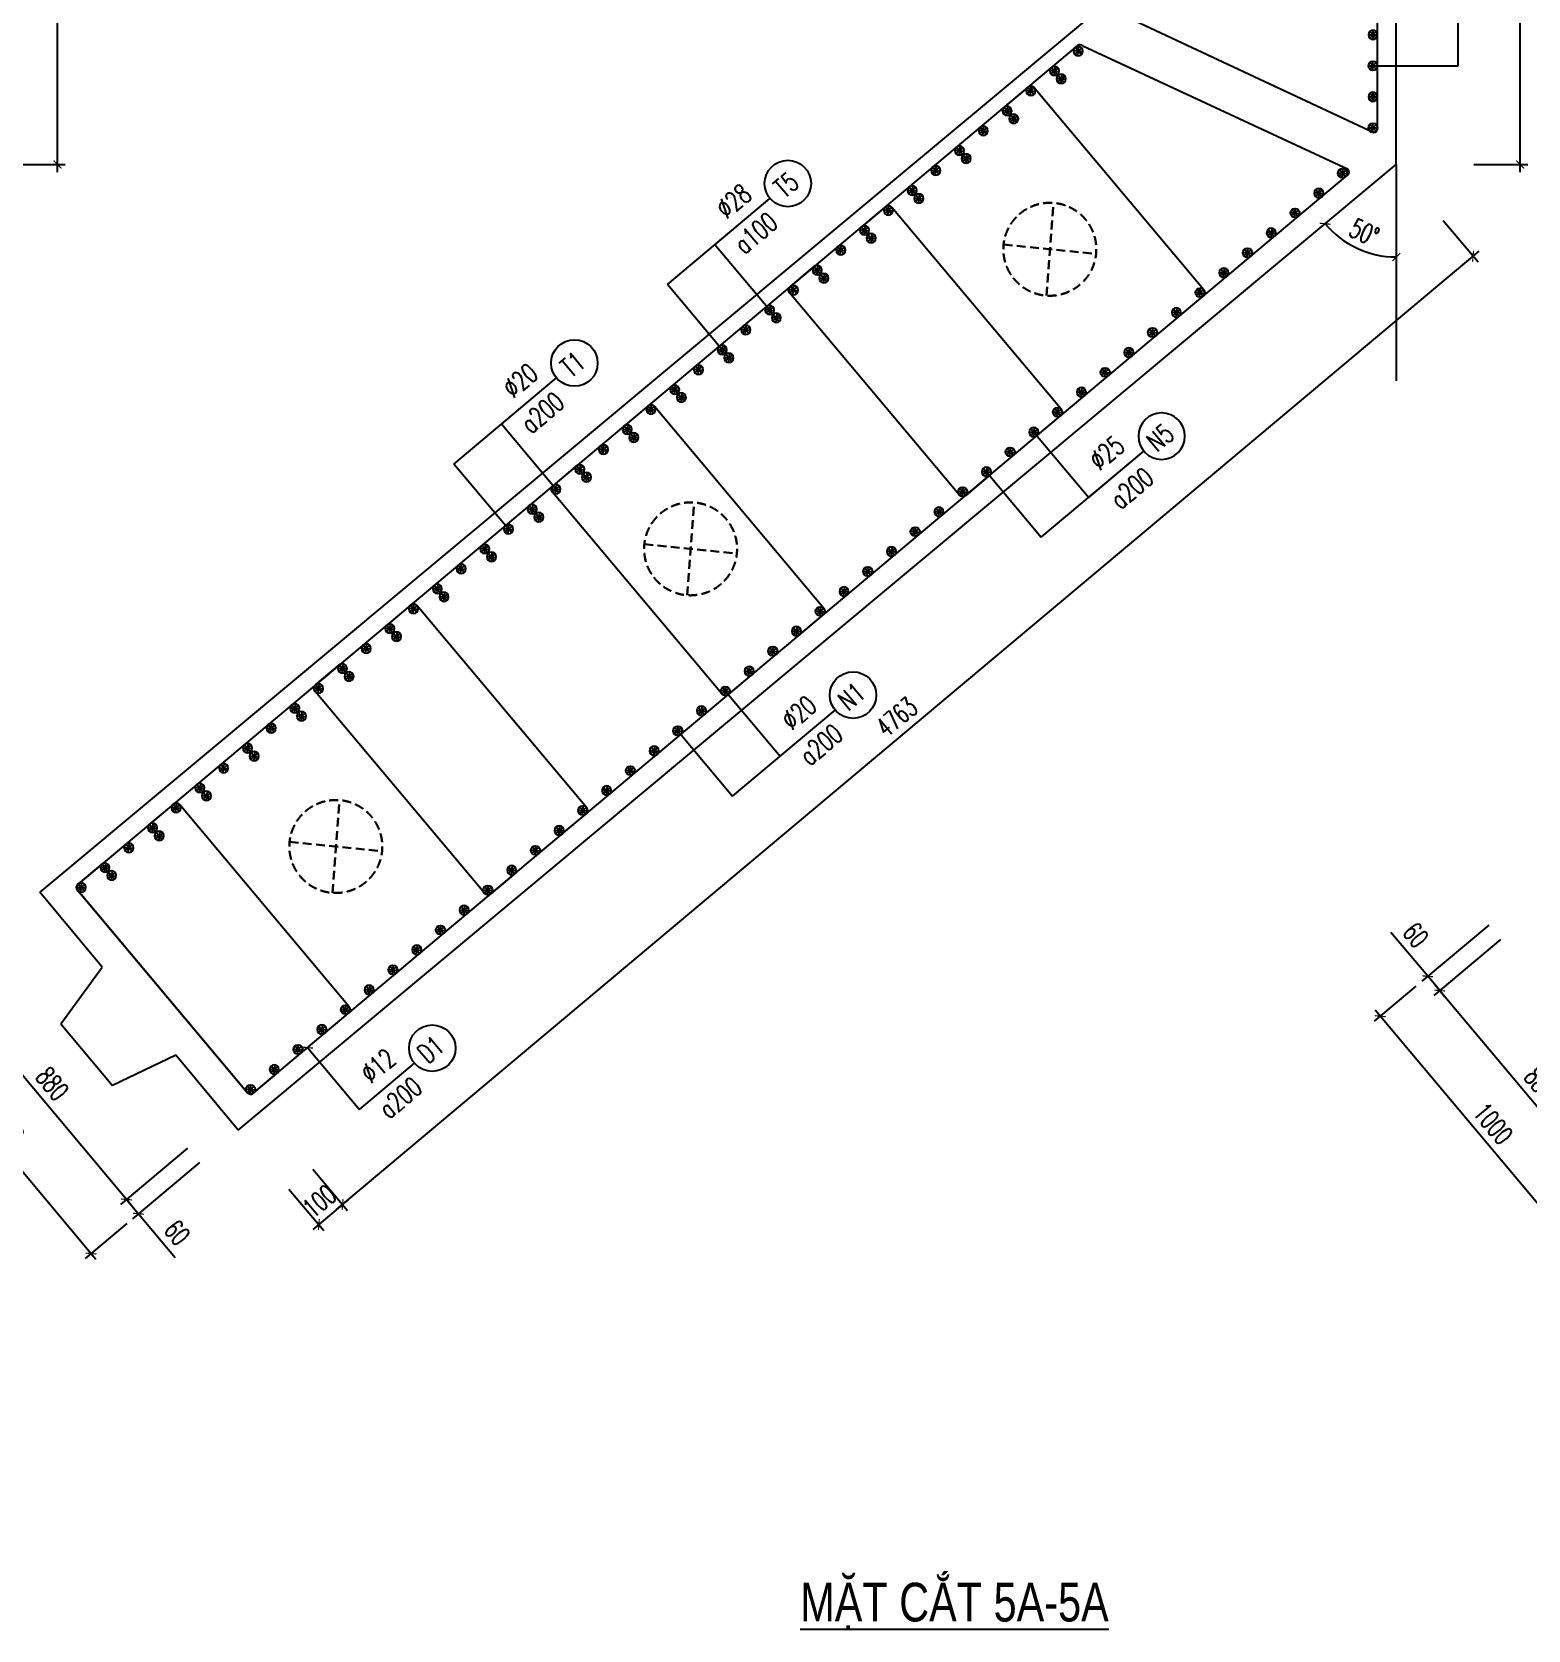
# Model space of a CAD drawing. Header units: millimetres. Extents: x -143483 to 1166745, y -1448440 to -1202244.
# Drawn here: x 840840 to 860152, y -1248586 to -1227956 of the extents above; entities that cross this region are included whole.
import ezdxf
from ezdxf.enums import TextEntityAlignment as Align

# ---------------------------------------------------------------- set-up
doc = ezdxf.new("R2010")
doc.units = ezdxf.units.MM
doc.header["$LTSCALE"] = 30
doc.header["$PDMODE"] = 3
doc.linetypes.add('DASHED', pattern=[19.05, 12.7, -6.35])
doc.layers.get('0').update_dxf_attribs({"lineweight": 9})
doc.layers.get('Defpoints').update_dxf_attribs({"lineweight": 9})
for name, color, linetype in [('ccu11-Cotthep', 9, 'Continuous'), ('ccu11-Dim', 8, 'Continuous'), ('ccu11-Text', 31, 'Continuous'), ('ccu11-Thay', 7, 'Continuous'), ('ccu11-Thep', 4, 'Continuous'), ('ccu11-Thep doc', 4, 'Continuous'), ('ccu11-Thepdai', 6, 'Continuous'), ('Xref_ST_MBDV Cot vach 30.7.2022$0$Xref_ST_MBDV Cot vach 30.7.2022|Xref_ST_MBDV Cot vach 30.7.2022|Xref_ST_MBDV Cot vach 30.7.2022|Xref_ST_MBDV Cot vach 30.7.2022|ccu12-Thay', 7, 'Continuous')]:
    doc.layers.add(name, color=color, linetype=linetype)
doc.layers.add('ccu11-Khuat', color=9, linetype='DASHED', lineweight=30)
doc.layers.add('Vicom_thep doc', color=1, linetype='Continuous', lineweight=35)
doc.styles.add('ccu11-dim', font='vnsimli.shx', dxfattribs={"width": 0.65, "bigfont": 'bigfont.shx'})
doc.styles.add('ccu11-VnAvH-B', font='VHAVANB.TTF')
doc.styles.add('ccu11-vnsimple', font='vnsimple.shx', dxfattribs={"bigfont": 'bigfont.shx'})
doc.styles.add('ccu11_simli', font='vnsimli.shx', dxfattribs={"width": 0.8})
doc.dimstyles.new('ccu11-100', dxfattribs={"dimscale": 100, "dimtxt": 2.5, "dimasz": 1, "dimexe": 1, "dimexo": 2, "dimgap": 1, "dimtad": 1, "dimdec": 0, "dimdsep": 46, "dimtxsty": 'ccu11-dim', "dimblk": 'ARCHTICK', "dimcen": -1, "dimdle": 1, "dimclrd": 256, "dimclre": 256, "dimclrt": 3, "dimadec": 0, "dimazin": 2, "dimtfac": 0.1, "dimtdec": 0, "dimtmove": 0, "dimatfit": 1, "dimldrblk": 'ARCHTICK', "dimfxl": 0, "dimtvp": 0.833333, "dimtolj": 1, "dimtzin": 12, "dimarcsym": 0})
doc.dimstyles.new('ccu11-100x4', dxfattribs={"dimscale": 100, "dimtxt": 2.5, "dimasz": 1, "dimexe": 1, "dimexo": 2, "dimgap": 1, "dimtad": 1, "dimdec": 0, "dimlfac": 0.25, "dimdsep": 46, "dimtxsty": 'ccu11-dim', "dimblk": 'ARCHTICK', "dimcen": -1, "dimdle": 1, "dimclrd": 256, "dimclre": 256, "dimclrt": 3, "dimadec": 0, "dimazin": 2, "dimtfac": 0.1, "dimtdec": 0, "dimtmove": 0, "dimatfit": 1, "dimldrblk": 'ARCHTICK', "dimfxl": 0, "dimtvp": 0.833333, "dimtolj": 1, "dimtzin": 12, "dimarcsym": 0})

# ---------------------------------------------------------------- blocks, each defined once
blk = doc.blocks.new('_ARCHTICK')
at = {"color": 0, "linetype": 'ByBlock', "const_width": 0.15}
blk.add_lwpolyline([(-0.5, -0.5), (0.5, 0.5)], dxfattribs=at)
blk = doc.blocks.new('*D3133')
at = {"layer": 'ccu11-Dim', "linetype": 'ByBlock', "lineweight": -2, "ltscale": 30, "transparency": 16777216}
for p, q in [((841171, -1229767), (841171, -1219634)), ((840571, -1219734), (841271, -1219734)), ((840571, -1229667), (841271, -1229667))]:
    blk.add_line(p, q, dxfattribs=at)
at = {"layer": 'Defpoints', "color": 0, "linetype": 'ByBlock', "ltscale": 30, "transparency": 16777216}
for p in [(840371, -1219734), (841171, -1219734), (840371, -1229667)]:
    blk.add_point(p, dxfattribs=at)
at = {"layer": 'ccu11-Dim', "linetype": 'ByBlock', "lineweight": -2, "ltscale": 30, "transparency": 16777216, "xscale": 100, "yscale": 100, "zscale": 100}
for p, rotation in [((841171, -1219734), 90), ((841171, -1229667), 270)]:
    blk.add_blockref('_ARCHTICK', p, dxfattribs=dict(at, rotation=rotation))
at = {"layer": 'ccu11-Dim', "color": 3, "linetype": 'ByBlock', "ltscale": 30, "transparency": 16777216, "insert": (840946, -1224701), "char_height": 250, "attachment_point": 5, "rotation": 90, "style": 'ccu11-dim'}
blk.add_mtext('\\A1;2483', dxfattribs=at)
blk = doc.blocks.new('MCT')
at = {"ltscale": 0.005}
for p, q in [((-0.49, 0), (0.49, 0)), ((0.35, -0.35), (-0.35, 0.35)), ((-0.35, -0.35), (0.35, 0.35)), ((0, -0.49), (0, 0.49))]:
    blk.add_line(p, q, dxfattribs=at)
blk.add_circle((0, 0), 0.492, dxfattribs=at)
blk = doc.blocks.new('*U1194')
at = {"layer": 'ccu11-Thep doc', "xscale": -121.9200000001001, "yscale": 121.9200000001001, "zscale": 121.92, "rotation": 270}
blk.add_blockref('MCT', (0, 0), dxfattribs=at)
blk = doc.blocks.new('*U1195')
at = {"layer": 'ccu11-Thep doc', "color": 0, "linetype": 'ByBlock', "lineweight": -2, "transparency": 16777216}
for p in [(0, 0), (800, 0), (1600, 0), (2400, 0), (3200, 0), (4000, 0), (4800, 0), (5600, 0), (6400, 0), (7200, 0), (8000, 0), (8800, 0), (9600, 0)]:
    blk.add_blockref('*U1194', p, dxfattribs=at)
blk = doc.blocks.new('*D3147')
at = {"layer": 'ccu11-Dim', "linetype": 'ByBlock', "lineweight": -2, "ltscale": 30, "transparency": 16777216}
for p, q in [((860051, -1229767), (860051, -1219634)), ((859451, -1219734), (860151, -1219734)), ((859451, -1229667), (860151, -1229667))]:
    blk.add_line(p, q, dxfattribs=at)
at = {"layer": 'Defpoints', "color": 0, "linetype": 'ByBlock', "ltscale": 30, "transparency": 16777216}
for p in [(859251, -1219734), (860051, -1219734), (859251, -1229667)]:
    blk.add_point(p, dxfattribs=at)
at = {"layer": 'ccu11-Dim', "linetype": 'ByBlock', "lineweight": -2, "ltscale": 30, "transparency": 16777216, "xscale": 100, "yscale": 100, "zscale": 100}
for p, rotation in [((860051, -1219734), 90), ((860051, -1229667), 270)]:
    blk.add_blockref('_ARCHTICK', p, dxfattribs=dict(at, rotation=rotation))
at = {"layer": 'ccu11-Dim', "color": 3, "linetype": 'ByBlock', "ltscale": 30, "transparency": 16777216, "insert": (859826, -1224701), "char_height": 250, "attachment_point": 5, "rotation": 90, "style": 'ccu11-dim'}
blk.add_mtext('\\A1;2483', dxfattribs=at)
blk = doc.blocks.new('*D3148')
at = {"layer": 'ccu11-Dim', "lineweight": -2, "transparency": 16777216}
blk.add_arc((858451, -1229667), 1194, 219.823, 270, dxfattribs=at)
at = {"layer": 'Defpoints', "color": 0, "transparency": 16777216}
for p in [(858451, -1229667), (858451, -1229667), (857793, -1230663), (858451, -1232461), (843503, -1242132)]:
    blk.add_point(p, dxfattribs=at)
at = {"layer": 'ccu11-Dim', "lineweight": -2, "transparency": 16777216, "xscale": 100, "yscale": 100, "zscale": 100}
for p, rotation in [((857534, -1230432), 129.8229996508564), ((858451, -1230861), 359.9999999999997)]:
    blk.add_blockref('_ARCHTICK', p, dxfattribs=dict(at, rotation=rotation))
at = {"layer": 'ccu11-Dim', "color": 3, "transparency": 16777216, "insert": (858040, -1230544), "char_height": 250, "attachment_point": 5, "rotation": 334.9115, "style": 'ccu11-dim'}
blk.add_mtext('\\A1;50\\M+1818B', dxfattribs=at)
blk = doc.blocks.new('*D3149')
at = {"layer": 'ccu11-Dim', "linetype": 'ByBlock', "lineweight": -2, "ltscale": 30, "transparency": 16777216}
for p, q in [((842849, -1242367), (841985, -1243092)), ((843004, -1242551), (842139, -1243276)), ((842062, -1243028), (841997, -1242951)), ((842062, -1243028), (842216, -1243212)), ((842216, -1243212), (842691, -1243778))]:
    blk.add_line(p, q, dxfattribs=at)
at = {"layer": 'Defpoints', "color": 0, "linetype": 'ByBlock', "ltscale": 30, "transparency": 16777216}
for p in [(843003, -1242238), (843157, -1242422), (842062, -1243028)]:
    blk.add_point(p, dxfattribs=at)
at = {"layer": 'ccu11-Dim', "linetype": 'ByBlock', "lineweight": -2, "ltscale": 30, "transparency": 16777216, "xscale": 100, "yscale": 100, "zscale": 100}
for p, rotation in [((842062, -1243028), 310.0000000064888), ((842216, -1243212), 130.0000000064888)]:
    blk.add_blockref('_ARCHTICK', p, dxfattribs=dict(at, rotation=rotation))
at = {"layer": 'ccu11-Dim', "color": 3, "linetype": 'ByBlock', "ltscale": 30, "transparency": 16777216, "insert": (842715, -1243456), "char_height": 250, "attachment_point": 5, "rotation": 310, "style": 'ccu11-dim'}
blk.add_mtext('\\A1;60', dxfattribs=at)
blk = doc.blocks.new('*D3150')
at = {"layer": 'ccu11-Dim', "linetype": 'ByBlock', "lineweight": -2, "ltscale": 30, "transparency": 16777216}
for p, q in [((840587, -1239670), (839722, -1240395)), ((842126, -1243104), (839735, -1240255)), ((842849, -1242367), (841985, -1243092))]:
    blk.add_line(p, q, dxfattribs=at)
at = {"layer": 'Defpoints', "color": 0, "linetype": 'ByBlock', "ltscale": 30, "transparency": 16777216}
for p in [(840740, -1239542), (839799, -1240331), (843003, -1242238)]:
    blk.add_point(p, dxfattribs=at)
at = {"layer": 'ccu11-Dim', "linetype": 'ByBlock', "lineweight": -2, "ltscale": 30, "transparency": 16777216, "xscale": 100, "yscale": 100, "zscale": 100}
for p, rotation in [((839799, -1240331), 130.0000000064888), ((842062, -1243028), 310.0000000064888)]:
    blk.add_blockref('_ARCHTICK', p, dxfattribs=dict(at, rotation=rotation))
at = {"layer": 'ccu11-Dim', "color": 3, "linetype": 'ByBlock', "ltscale": 30, "transparency": 16777216, "insert": (841103, -1241535), "char_height": 250, "attachment_point": 5, "rotation": 310, "style": 'ccu11-dim'}
blk.add_mtext('\\A1;880', dxfattribs=at)
blk = doc.blocks.new('*D3152')
at = {"layer": 'ccu11-Dim', "linetype": 'ByBlock', "lineweight": -2, "ltscale": 30, "transparency": 16777216}
for p, q in [((839492, -1240276), (838955, -1240726)), ((841667, -1243802), (838968, -1240585)), ((842063, -1243340), (841526, -1243790))]:
    blk.add_line(p, q, dxfattribs=at)
at = {"layer": 'Defpoints', "color": 0, "linetype": 'ByBlock', "ltscale": 30, "transparency": 16777216}
for p in [(839645, -1240147), (839032, -1240662), (842216, -1243212)]:
    blk.add_point(p, dxfattribs=at)
at = {"layer": 'ccu11-Dim', "linetype": 'ByBlock', "lineweight": -2, "ltscale": 30, "transparency": 16777216, "xscale": 100, "yscale": 100, "zscale": 100}
for p, rotation in [((839032, -1240662), 130.0000000064888), ((841603, -1243726), 310.0000000064888)]:
    blk.add_blockref('_ARCHTICK', p, dxfattribs=dict(at, rotation=rotation))
at = {"layer": 'ccu11-Dim', "color": 3, "linetype": 'ByBlock', "ltscale": 30, "transparency": 16777216, "insert": (840490, -1242049), "char_height": 250, "attachment_point": 5, "rotation": 310, "style": 'ccu11-dim'}
blk.add_mtext('\\A1;1000', dxfattribs=at)
blk = doc.blocks.new('*U1198')
at = {"layer": 'ccu11-Thep doc', "xscale": -121.9200000001001, "yscale": 121.9200000001001, "zscale": 121.92, "rotation": 270}
blk.add_blockref('MCT', (0, 0), dxfattribs=at)
blk = doc.blocks.new('*U1199')
at = {"layer": 'ccu11-Thep doc', "color": 0, "linetype": 'ByBlock', "lineweight": -2, "transparency": 16777216}
for p in [(0, 0), (800, 0), (1600, 0), (2400, 0), (3200, 0), (4000, 0), (4800, 0), (5600, 0), (6400, 0), (7200, 0), (8000, 0), (8800, 0), (9600, 0), (10400, 0), (11200, 0), (12000, 0), (12800, 0), (13600, 0), (14400, 0), (15200, 0), (16000, 0), (16800, 0), (17600, 0), (18400, 0)]:
    blk.add_blockref('*U1198', p, dxfattribs=at)
blk = doc.blocks.new('*U1200')
at = {"layer": 'ccu11-Thep doc', "xscale": -121.9200000001001, "yscale": 121.9200000001001, "zscale": 121.92, "rotation": 270}
blk.add_blockref('MCT', (0, 0), dxfattribs=at)
blk = doc.blocks.new('*U1201')
at = {"layer": 'ccu11-Thep doc', "color": 0, "linetype": 'ByBlock', "lineweight": -2, "transparency": 16777216}
for p in [(0, 0), (800, 0), (1600, 0), (2400, 0), (3200, 0), (4000, 0), (4800, 0), (5600, 0), (6400, 0), (7200, 0), (8000, 0), (8800, 0), (9600, 0), (10400, 0), (11200, 0), (12000, 0), (12800, 0), (13600, 0), (14400, 0), (15200, 0), (16000, 0), (16800, 0)]:
    blk.add_blockref('*U1200', p, dxfattribs=at)
blk = doc.blocks.new('SHD')
at = {"layer": 'ccu11-Cotthep'}
blk.add_circle((300, 0), 300, dxfattribs=at)
at = {"layer": 'ccu11-Cotthep', "color": 31, "style": 'ccu11_simli', "width": 0.8}
blk.add_attdef('DK', text='', height=250, dxfattribs=at).set_placement((-101, 65), align=Align.BOTTOM_RIGHT)
blk.add_attdef('KH', text='', height=250, dxfattribs=at).set_placement((300, 0), align=Align.MIDDLE)
blk.add_attdef('KC', text='', height=250, dxfattribs=at).set_placement((-101, -142), align=Align.TOP_RIGHT)
blk = doc.blocks.new('*D3176')
at = {"layer": 'ccu11-Dim', "linetype": 'ByBlock', "lineweight": -2, "ltscale": 30, "transparency": 16777216}
for p, q in [((859058, -1230390), (859508, -1230926)), ((844773, -1243159), (859520, -1230786)), ((844464, -1242635), (844914, -1243172))]:
    blk.add_line(p, q, dxfattribs=at)
at = {"layer": 'Defpoints', "color": 0, "linetype": 'ByBlock', "ltscale": 30, "transparency": 16777216}
for p in [(858929, -1230237), (859443, -1230850), (844336, -1242482)]:
    blk.add_point(p, dxfattribs=at)
at = {"layer": 'ccu11-Dim', "linetype": 'ByBlock', "lineweight": -2, "ltscale": 30, "transparency": 16777216, "xscale": 100, "yscale": 100, "zscale": 100}
for p, rotation in [((859443, -1230850), 40.00000000202519), ((844850, -1243095), 220.0000000020252)]:
    blk.add_blockref('_ARCHTICK', p, dxfattribs=dict(at, rotation=rotation))
at = {"layer": 'ccu11-Dim', "color": 3, "linetype": 'ByBlock', "ltscale": 30, "transparency": 16777216, "insert": (852002, -1236800), "char_height": 250, "attachment_point": 5, "rotation": 40, "style": 'ccu11-dim'}
blk.add_mtext('\\A1;4763', dxfattribs=at)
blk = doc.blocks.new('*D3177')
at = {"layer": 'ccu11-Dim', "linetype": 'ByBlock', "lineweight": -2, "ltscale": 30, "transparency": 16777216}
for p, q in [((844464, -1242635), (844914, -1243172)), ((844158, -1242893), (844608, -1243429)), ((844850, -1243095), (844544, -1243352)), ((844850, -1243095), (844927, -1243031)), ((844544, -1243352), (844467, -1243416))]:
    blk.add_line(p, q, dxfattribs=at)
at = {"layer": 'Defpoints', "color": 0, "linetype": 'ByBlock', "ltscale": 30, "transparency": 16777216}
for p in [(844336, -1242482), (844029, -1242739), (844544, -1243352)]:
    blk.add_point(p, dxfattribs=at)
at = {"layer": 'ccu11-Dim', "linetype": 'ByBlock', "lineweight": -2, "ltscale": 30, "transparency": 16777216, "xscale": 100, "yscale": 100, "zscale": 100}
for p, rotation in [((844850, -1243095), 220.0000000020252), ((844544, -1243352), 40.00000000202519)]:
    blk.add_blockref('_ARCHTICK', p, dxfattribs=dict(at, rotation=rotation))
at = {"layer": 'ccu11-Dim', "color": 3, "linetype": 'ByBlock', "ltscale": 30, "transparency": 16777216, "insert": (844552, -1243051), "char_height": 250, "attachment_point": 5, "rotation": 40, "style": 'ccu11-dim'}
blk.add_mtext('\\A1;100', dxfattribs=at)
blk = doc.blocks.new('ccu11_block_thep')
at = {"layer": 'ccu11-Thep', "color": 3}
for p, q in [((-0.4, 0), (0.4, 0)), ((-0.28, 0.28), (0.28, -0.28)), ((0.28, 0.28), (-0.28, -0.28)), ((0, 0.4), (0, -0.4))]:
    blk.add_line(p, q, dxfattribs=at)
at = {"layer": 'ccu11-Thep', "color": 1, "const_width": 0.0667}
blk.add_lwpolyline([(-0.4, 0, 1), (0.4, 0, 1), (-0.4, 0, 1)], format="xyb", dxfattribs=at)
at = {"layer": 'ccu11-Thep', "color": 1}
blk.add_circle((0, 0), 0.4, dxfattribs=at)
blk = doc.blocks.new('*U1202')
at = {"layer": 'Vicom_thep doc', "xscale": -150, "yscale": 150, "zscale": 150, "rotation": 180}
blk.add_blockref('ccu11_block_thep', (0, 0), dxfattribs=at)
blk = doc.blocks.new('*U1203')
at = {"layer": 'ccu11-Thep doc', "color": 0, "linetype": 'ByBlock', "lineweight": -2, "transparency": 16777216}
for p in [(0, 0), (800, 0), (1600, 0), (2400, 0), (3200, 0), (4000, 0), (4800, 0), (5600, 0), (6400, 0), (7200, 0), (8000, 0), (8800, 0)]:
    blk.add_blockref('*U1202', p, dxfattribs=at)
blk = doc.blocks.new('*U1222')
at = {"layer": 'Vicom_thep doc', "xscale": -150, "yscale": 150, "zscale": 150, "rotation": 180}
blk.add_blockref('ccu11_block_thep', (0, 0), dxfattribs=at)
blk = doc.blocks.new('*U1223')
at = {"layer": 'ccu11-Thep doc', "color": 0, "linetype": 'ByBlock', "lineweight": -2, "transparency": 16777216}
for p in [(0, 0), (800, 0), (1600, 0), (2400, 0), (3200, 0), (4000, 0), (4800, 0), (5600, 0), (6400, 0), (7200, 0), (8000, 0), (8800, 0), (9600, 0), (10400, 0), (11200, 0), (12000, 0), (12800, 0), (13600, 0), (14400, 0), (15200, 0), (16000, 0), (16800, 0), (17600, 0)]:
    blk.add_blockref('*U1222', p, dxfattribs=at)
blk = doc.blocks.new('*U1208')
at = {"layer": 'Vicom_thep doc', "xscale": -150, "yscale": 150, "zscale": 150, "rotation": 180}
blk.add_blockref('ccu11_block_thep', (0, 0), dxfattribs=at)
blk = doc.blocks.new('*U1219')
at = {"layer": 'ccu11-Thep doc', "color": 0, "linetype": 'ByBlock', "lineweight": -2, "transparency": 16777216}
for p in [(0, 0), (800, 0), (1600, 0), (2400, 0), (3200, 0), (4000, 0), (4800, 0), (5600, 0), (6400, 0), (7200, 0), (8000, 0), (8800, 0), (9600, 0), (10400, 0), (11200, 0), (12000, 0), (12800, 0), (13600, 0), (14400, 0), (15200, 0), (16000, 0)]:
    blk.add_blockref('*U1208', p, dxfattribs=at)
blk = doc.blocks.new('*U1220')
at = {"layer": 'Vicom_thep doc', "xscale": -150, "yscale": 150, "zscale": 150, "rotation": 180}
blk.add_blockref('ccu11_block_thep', (0, 0), dxfattribs=at)
blk = doc.blocks.new('*U1221')
at = {"layer": 'ccu11-Thep doc', "color": 0, "linetype": 'ByBlock', "lineweight": -2, "transparency": 16777216}
for p in [(0, 0), (800, 0), (1600, 0), (2400, 0), (3200, 0), (4000, 0), (4800, 0), (5600, 0), (6400, 0), (7200, 0), (8000, 0), (8800, 0), (9600, 0), (10400, 0), (11200, 0), (12000, 0), (12800, 0), (13600, 0), (14400, 0), (15200, 0), (16000, 0)]:
    blk.add_blockref('*U1220', p, dxfattribs=at)
blk = doc.blocks.new('*D3167')
at = {"layer": 'ccu11-Dim', "linetype": 'ByBlock', "lineweight": -2, "ltscale": 30, "transparency": 16777216}
for p, q in [((859799, -1239670), (858935, -1240395)), ((861338, -1243104), (858947, -1240255)), ((862062, -1242367), (861198, -1243092))]:
    blk.add_line(p, q, dxfattribs=at)
at = {"layer": 'Defpoints', "color": 0, "linetype": 'ByBlock', "ltscale": 30, "transparency": 16777216}
for p in [(859953, -1239542), (859012, -1240331), (862215, -1242238)]:
    blk.add_point(p, dxfattribs=at)
at = {"layer": 'ccu11-Dim', "linetype": 'ByBlock', "lineweight": -2, "ltscale": 30, "transparency": 16777216, "xscale": 100, "yscale": 100, "zscale": 100}
for p, rotation in [((859012, -1240331), 130.0000000064888), ((861274, -1243028), 310.0000000064888)]:
    blk.add_blockref('_ARCHTICK', p, dxfattribs=dict(at, rotation=rotation))
at = {"layer": 'ccu11-Dim', "color": 3, "linetype": 'ByBlock', "ltscale": 30, "transparency": 16777216, "insert": (860315, -1241535), "char_height": 250, "attachment_point": 5, "rotation": 310, "style": 'ccu11-dim'}
blk.add_mtext('\\A1;880', dxfattribs=at)
blk = doc.blocks.new('*D3168')
at = {"layer": 'ccu11-Dim', "linetype": 'ByBlock', "lineweight": -2, "ltscale": 30, "transparency": 16777216}
for p, q in [((858857, -1240147), (858382, -1239581)), ((859645, -1239486), (858781, -1240212)), ((859799, -1239670), (858935, -1240395)), ((859012, -1240331), (858857, -1240147)), ((859012, -1240331), (859076, -1240408))]:
    blk.add_line(p, q, dxfattribs=at)
at = {"layer": 'Defpoints', "color": 0, "linetype": 'ByBlock', "ltscale": 30, "transparency": 16777216}
for p in [(859798, -1239358), (859953, -1239542), (859012, -1240331)]:
    blk.add_point(p, dxfattribs=at)
at = {"layer": 'ccu11-Dim', "linetype": 'ByBlock', "lineweight": -2, "ltscale": 30, "transparency": 16777216, "xscale": 100, "yscale": 100, "zscale": 100}
for p, rotation in [((858857, -1240147), 310.0000000064888), ((859012, -1240331), 130.0000000064888)]:
    blk.add_blockref('_ARCHTICK', p, dxfattribs=dict(at, rotation=rotation))
at = {"layer": 'ccu11-Dim', "color": 3, "linetype": 'ByBlock', "ltscale": 30, "transparency": 16777216, "insert": (858703, -1239614), "char_height": 250, "attachment_point": 5, "rotation": 310, "style": 'ccu11-dim'}
blk.add_mtext('\\A1;60', dxfattribs=at)
blk = doc.blocks.new('*D3169')
at = {"layer": 'ccu11-Dim', "linetype": 'ByBlock', "lineweight": -2, "ltscale": 30, "transparency": 16777216}
for p, q in [((858704, -1240276), (858168, -1240726)), ((860880, -1243802), (858180, -1240585)), ((861275, -1243340), (860739, -1243790))]:
    blk.add_line(p, q, dxfattribs=at)
at = {"layer": 'Defpoints', "color": 0, "linetype": 'ByBlock', "ltscale": 30, "transparency": 16777216}
for p in [(858857, -1240147), (858244, -1240662), (861428, -1243212)]:
    blk.add_point(p, dxfattribs=at)
at = {"layer": 'ccu11-Dim', "linetype": 'ByBlock', "lineweight": -2, "ltscale": 30, "transparency": 16777216, "xscale": 100, "yscale": 100, "zscale": 100}
for p, rotation in [((858244, -1240662), 130.0000000064888), ((860816, -1243726), 310.0000000064888)]:
    blk.add_blockref('_ARCHTICK', p, dxfattribs=dict(at, rotation=rotation))
at = {"layer": 'ccu11-Dim', "color": 3, "linetype": 'ByBlock', "ltscale": 30, "transparency": 16777216, "insert": (859702, -1242049), "char_height": 250, "attachment_point": 5, "rotation": 310, "style": 'ccu11-dim'}
blk.add_mtext('\\A1;1000', dxfattribs=at)

msp = doc.modelspace()

# ---------------------------------------------------------------- linework, layer by layer
at = {"layer": 'ccu11-Dim'}
msp.add_lwpolyline([(858451.03, -1229667.12), (858451.03, -1232461.1)], dxfattribs=at)
at = {"layer": 'ccu11-Khuat', "ltscale": 0.3}
for p, q in [((853934.65, -1231359.99), (854024.81, -1230163.39)), ((853382.68, -1230702.19), (854576.77, -1230821.19)), ((849297.33, -1235227.47), (849387.49, -1234030.86)), ((848745.37, -1234569.66), (849939.45, -1234688.66)), ((844717.99, -1239069.99), (844808.15, -1237873.38)), ((844166.03, -1238412.19), (845360.11, -1238531.19))]:
    msp.add_line(p, q, dxfattribs=at)
for centre in [(853979.73, -1230761.69), (849342.41, -1234629.16), (844763.07, -1238471.69)]:
    msp.add_circle(centre, 600, dxfattribs=at)
at = {"layer": 'ccu11-Thay'}
for p, q in [((841747.91, -1240027.42), (840940.98, -1239059.7)), ((841213.12, -1240759.8), (841747.91, -1240027.42)), ((842695.73, -1241164.09), (841879.15, -1241558.55)), ((843502.66, -1242131.81), (842695.73, -1241164.09))]:
    msp.add_line(p, q, dxfattribs=at)
msp.add_lwpolyline([(841213.12, -1240759.8), (841879.15, -1241558.55)], dxfattribs=at)
at = {"layer": 'ccu11-Thepdai'}
for points in [[(858211.03, -1221522.44), (858211.03, -1220801.97, 0.23620228), (858118.29, -1220690.21), (854771.53, -1219536.33, 0.5204497), (854691.03, -1219592.72), (854691.03, -1227604.24, 0.41421356), (854741.03, -1227654.24), (858161.03, -1229254.24, 0.41421356), (858211.03, -1229204.24), (858211.03, -1219592.72, 0.5204497), (858130.53, -1219536.33), (854783.78, -1220690.21, 0.23620228), (854691.03, -1220801.97), (854691.03, -1221522.44)], [(854336.81, -1228132.54), (841438.15, -1238955.8, 0.41421356), (841430.76, -1239040.33), (843622.67, -1241652.54, 0.41421356), (843693.11, -1241658.7), (857825.09, -1229800.56, 0.41421356), (857831.26, -1229730.12), (854407.25, -1228138.7, 0.41421356), (854336.81, -1228132.54)], [(855635.74, -1231637.64), (855957.48, -1231367.67, 0.41421356), (855964.87, -1231283.14), (853779.4, -1228678.59, 0.41421356), (853694.87, -1228671.2), (853373.13, -1228941.17)], [(853797.23, -1233180.33), (854118.97, -1232910.36, 0.41421356), (854126.37, -1232825.83), (851940.89, -1230221.28, 0.41421356), (851856.36, -1230213.89), (851534.62, -1230483.86)], [(853215.04, -1233668.85), (852893.3, -1233938.82, -0.41421356), (852808.77, -1233931.43), (850623.29, -1231326.88, -0.41421356), (850630.69, -1231242.35), (850952.43, -1230972.38)], [(850733.06, -1235751.48), (851054.79, -1235481.51, 0.41421356), (851062.19, -1235396.98), (848876.71, -1232792.43, 0.41421356), (848792.18, -1232785.04), (848470.44, -1233055.01)], [(850150.86, -1236240), (849829.12, -1236509.97, -0.41421356), (849744.59, -1236502.58), (847559.12, -1233898.03, -0.41421356), (847566.51, -1233813.5), (847888.25, -1233543.53)], [(847668.88, -1238322.64), (847990.62, -1238052.66, 0.41421356), (847998.01, -1237968.13), (845812.53, -1235363.58, 0.41421356), (845728, -1235356.19), (845406.27, -1235626.16)], [(847086.68, -1238811.15), (846764.95, -1239081.12, -0.41421356), (846680.42, -1239073.73), (844494.94, -1236469.18, -0.41421356), (844502.33, -1236384.65), (844824.07, -1236114.68)], [(844604.7, -1240893.79), (844926.44, -1240623.81, 0.41421356), (844933.83, -1240539.28), (842748.36, -1237934.73, 0.41421356), (842663.83, -1237927.34), (842342.09, -1238197.31)], [(844022.51, -1241382.3), (843700.77, -1241652.27, -0.41421356), (843616.24, -1241644.88), (841430.76, -1239040.33, -0.41421356), (841438.15, -1238955.8), (841759.89, -1238685.83)]]:
    msp.add_lwpolyline(points, format="xyb", dxfattribs=at)
at = {"layer": 'Xref_ST_MBDV Cot vach 30.7.2022$0$Xref_ST_MBDV Cot vach 30.7.2022|Xref_ST_MBDV Cot vach 30.7.2022|Xref_ST_MBDV Cot vach 30.7.2022|Xref_ST_MBDV Cot vach 30.7.2022|ccu12-Thay', "ltscale": 10}
for p, q in [((858451.03, -1229667.12), (858451.03, -1218574.24)), ((854451.03, -1227794.36), (840940.98, -1239059.7)), ((843502.66, -1242131.81), (858451.03, -1229667.12))]:
    msp.add_line(p, q, dxfattribs=at)

# ---------------------------------------------------------------- block references
at = {"layer": 'ccu11-Cotthep'}
ref = msp.add_blockref('SHD', (850367.2, -1230105.35), dxfattribs=dict(at, rotation=39.99999999994611))
ref.add_attrib('KH', 'T5', dxfattribs={"color": 31, "height": 250, "rotation": 40, "style": 'ccu11-vnsimple', "width": 0.7}).set_placement((850577.86, -1229928.59), align=Align.MIDDLE_CENTER)
ref.add_attrib('KC', 'a100', dxfattribs={"color": 31, "height": 250, "rotation": 40, "style": 'ccu11-vnsimple', "width": 0.7}).set_placement((850103.16, -1230457.44), align=Align.TOP_CENTER)
ref.add_attrib('DK', '`28', dxfattribs={"color": 31, "height": 250, "rotation": 40, "style": 'ccu11-vnsimple', "width": 0.7}).set_placement((850027.29, -1230292.66), align=Align.BOTTOM_CENTER)
ref = msp.add_blockref('SHD', (847612.65, -1232423.22), dxfattribs=dict(at, rotation=39.99999999994611))
ref.add_attrib('KH', 'T1', dxfattribs={"color": 31, "height": 250, "rotation": 40, "style": 'ccu11-vnsimple', "width": 0.7}).set_placement((847823.31, -1232246.45), align=Align.MIDDLE_CENTER)
ref.add_attrib('KC', 'a200', dxfattribs={"color": 31, "height": 250, "rotation": 40, "style": 'ccu11-vnsimple', "width": 0.7}).set_placement((847348.62, -1232775.31), align=Align.TOP_CENTER)
ref.add_attrib('DK', '`20', dxfattribs={"color": 31, "height": 250, "rotation": 40, "style": 'ccu11-vnsimple', "width": 0.7}).set_placement((847272.74, -1232610.53), align=Align.BOTTOM_CENTER)
ref = msp.add_blockref('SHD', (855192.94, -1233367.29), dxfattribs=dict(at, xscale=-1, rotation=220))
ref.add_attrib('KH', 'N5', dxfattribs={"color": 31, "height": 250, "rotation": 40, "style": 'ccu11-vnsimple', "width": 0.7}).set_placement((855403.6, -1233190.52), align=Align.MIDDLE_CENTER)
ref.add_attrib('KC', 'a200', dxfattribs={"color": 31, "height": 250, "rotation": 40, "style": 'ccu11-vnsimple', "width": 0.7}).set_placement((854956.49, -1233752.26), align=Align.TOP_CENTER)
ref.add_attrib('DK', '`25', dxfattribs={"color": 31, "height": 250, "rotation": 40, "style": 'ccu11-vnsimple', "width": 0.7}).set_placement((854842.79, -1233542.39), align=Align.BOTTOM_CENTER)
ref = msp.add_blockref('SHD', (851209.51, -1236709.78), dxfattribs=dict(at, rotation=39.9999999999997))
ref.add_attrib('KH', 'N1', dxfattribs={"color": 31, "height": 250, "rotation": 40, "style": 'ccu11-vnsimple', "width": 0.7}).set_placement((851420.17, -1236533.02), align=Align.MIDDLE_CENTER)
ref.add_attrib('KC', 'a200', dxfattribs={"color": 31, "height": 250, "rotation": 40, "style": 'ccu11-vnsimple', "width": 0.7}).set_placement((850945.47, -1237061.87), align=Align.TOP_CENTER)
ref.add_attrib('DK', '`20', dxfattribs={"color": 31, "height": 250, "rotation": 40, "style": 'ccu11-vnsimple', "width": 0.7}).set_placement((850869.6, -1236897.09), align=Align.BOTTOM_CENTER)
ref = msp.add_blockref('SHD', (845778.01, -1241267.35), dxfattribs=dict(at, rotation=39.99999999996056))
ref.add_attrib('KH', 'D1', dxfattribs={"color": 31, "height": 250, "rotation": 40, "style": 'ccu11-vnsimple', "width": 0.7}).set_placement((845988.67, -1241090.59), align=Align.MIDDLE_CENTER)
ref.add_attrib('KC', 'a200', dxfattribs={"color": 31, "height": 250, "rotation": 40, "style": 'ccu11-vnsimple', "width": 0.7}).set_placement((845513.97, -1241619.44), align=Align.TOP_CENTER)
ref.add_attrib('DK', '`12', dxfattribs={"color": 31, "height": 250, "rotation": 40, "style": 'ccu11-vnsimple', "width": 0.7}).set_placement((845438.1, -1241454.66), align=Align.BOTTOM_CENTER)
at = {"layer": 'ccu11-Thep doc', "xscale": -1}
for name, p, rotation in [('*U1195', (858151.03, -1229194.24), 270), ('*U1199', (843662.2, -1241606.31), 220)]:
    msp.add_blockref(name, p, dxfattribs=dict(at, rotation=rotation))
at = {"layer": 'ccu11-Thep doc'}
for name, p, rotation in [('*U1203', (858151.03, -1219994.24), 270), ('*U1201', (841476.72, -1239001.76), 40.00000000000002), ('*U1219', (854039.85, -1228460.04), 219.9999999999999), ('*U1221', (854125.95, -1228562.65), 219.9999999999999), ('*U1223', (857451, -1230036.14), 219.9999999999999)]:
    msp.add_blockref(name, p, dxfattribs=dict(at, rotation=rotation))

# ---------------------------------------------------------------- texts
at = {"layer": 'ccu11-Text', "color": 6, "style": 'ccu11-VnAvH-B', "width": 0.8}
msp.add_text('%%UmÆt c¾t 5a-5a', height=500, dxfattribs=at).set_placement((852748.91, -1248476.03), align=Align.CENTER)

# ---------------------------------------------------------------- dimensions: what is measured, and where the dimension line sits
at = {"layer": 'ccu11-Dim', "linetype": 'ByBlock', "ltscale": 30}
for base, p1, p2, angle, picture, middle in [((841171.22, -1219734.24), (840371.22, -1229667.12), (840371.22, -1219734.24), 90, '*D3133', (840946.22, -1224700.68)), ((860051.39, -1219734.24), (859251.39, -1229667.12), (859251.39, -1219734.24), 90, '*D3147', (859826.39, -1224700.68)), ((839031.89, -1240661.59), (842215.88, -1243211.54), (839644.73, -1240147.36), 310, '*D3152', (840489.83, -1242049.05)), ((858244.41, -1240661.59), (861428.39, -1243211.54), (858857.24, -1240147.36), 310, '*D3169', (859702.34, -1242049.05))]:
    dim = msp.add_linear_dim(base=base, p1=p1, p2=p2, angle=angle, dimstyle='ccu11-100x4', dxfattribs=at)
    dim.commit()
    dim.dimension.update_dxf_attribs({"geometry": picture, "text_midpoint": middle})
at = {"layer": 'ccu11-Dim'}
dim = msp.add_angular_dim_2l(base=(857793.05, -1230663.06), line1=((858451.03, -1229667.12), (858451.03, -1232461.1)), line2=((843502.66, -1242131.81), (858451.03, -1229667.12)), dimstyle='ccu11-100', dxfattribs=at)
dim.commit()
dim.dimension.update_dxf_attribs({"geometry": '*D3148', "text_midpoint": (858040.3, -1230544.39)})
at = {"layer": 'ccu11-Dim', "linetype": 'ByBlock', "ltscale": 30}
for base, p1, p2, angle, override, picture, middle in [((859443.41, -1230849.79), (844335.86, -1242482.21), (858929.32, -1230237.12), 40, {"dimtix": 1}, '*D3176', (852002.12, -1236800.06)), ((839799, -1240331.21), (843002.62, -1242238.09), (840740.01, -1239541.62), 310, {"dimtmove": 1}, '*D3150', (841102.67, -1241534.82)), ((859011.51, -1240331.21), (862215.13, -1242238.09), (859952.52, -1239541.62), 310, {"dimtmove": 1}, '*D3167', (860315.18, -1241534.82)), ((844543.67, -1243352.16), (844335.86, -1242482.21), (844029.44, -1242739.32), 40, {"dimtix": 1}, '*D3177', (844552.26, -1243051.24))]:
    dim = msp.add_linear_dim(base=base, p1=p1, p2=p2, angle=angle, dimstyle='ccu11-100x4', override=override, dxfattribs=at)
    dim.commit()
    dim.dimension.update_dxf_attribs({"geometry": picture, "text_midpoint": middle})
for base, p1, p2, angle, picture, middle in [((859011.51, -1240331.21), (859798.25, -1239357.76), (859952.52, -1239541.62), 130, '*D3168', (858530.72, -1239758.22)), ((842061.61, -1243027.69), (843156.89, -1242421.94), (843002.62, -1242238.09), 310, '*D3149', (842542.41, -1243600.68))]:
    dim = msp.add_linear_dim(base=base, p1=p1, p2=p2, angle=angle, dimstyle='ccu11-100x4', dxfattribs=at)
    dim.commit()
    dim.dimension.update_dxf_attribs({"geometry": picture, "text_midpoint": middle, "dimtype": 160})

# ---------------------------------------------------------------- leaders
at = {"layer": 'ccu11-Cotthep'}
for points in [[(858151.03, -1228394.24), (859251.39, -1228394.24), (859251.39, -1226665.24)], [(849750, -1232059.65), (849042.71, -1231216.73), (850367.2, -1230105.35)], [(850362.84, -1231545.42), (849655.54, -1230702.5), (850367.2, -1230105.35)], [(846995.46, -1234377.52), (846288.16, -1233534.6), (847612.65, -1232423.22)], [(847608.29, -1233863.29), (846901, -1233020.37), (847612.65, -1232423.22)], [(853773.99, -1233121.52), (854481.28, -1233964.44), (855192.94, -1233367.29)], [(853161.15, -1233635.75), (853868.45, -1234478.67), (855192.94, -1233367.29)], [(849790.56, -1236464.01), (850497.85, -1237306.93), (851209.51, -1236709.78)], [(849177.72, -1236978.24), (849885.02, -1237821.16), (851209.51, -1236709.78)]]:
    msp.add_leader(points, dimstyle='ccu11-100', override={"dimasz": 1.5, "dimgap": 1, "dimtad": 0, "dimldrblk": 'None', "dimfxl": 3, "dimfxlon": 1, "dimtfill": 1, "dimarcsym": 1}, dxfattribs=at)
at = {"layer": 'ccu11-Cotthep', "linetype": 'ByBlock', "ltscale": 30}
msp.add_leader([(844397.62, -1241067.54), (845066.35, -1241864.5), (845778.01, -1241267.35)], dimstyle='ccu11-100x4', dxfattribs=at)

doc.saveas('drawing.dxf')
